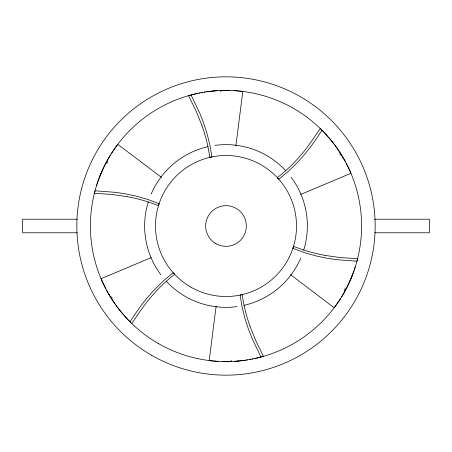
<?xml version="1.0" encoding="UTF-8"?>
<svg xmlns="http://www.w3.org/2000/svg" width="452" height="452" viewBox="0 0 452 452"><rect width="100%" height="100%" fill="white"/><g stroke="black" fill="none" stroke-linecap="round" stroke-linejoin="round"><path stroke-width="0.68" d="M209.197 360.555L216.141 306.128M94.411 193.258L112.113 194.484L127.001 196.597M357.588 258.742L339.887 257.516L324.999 255.403M94.705 192.1L94.88 191.439M357.295 259.9L357.12 260.561M158.443 205.807L159.121 203.666L147.578 199.36L135.719 196.01L125.673 193.897L115.526 192.354L95.056 190.784M293.557 246.193L292.879 248.334L304.422 252.64L316.281 255.99L326.327 258.103L336.474 259.646L356.944 261.216M96.587 185.506L96.818 184.778M355.182 267.222L355.413 266.494M97.056 184.049L97.287 183.331M354.713 268.669L354.944 267.951M97.53 182.614L97.768 181.907M354.232 270.093L354.47 269.386M98.016 181.201L99.519 177.116M353.984 270.799L351.453 277.471M99.35 177.551L100.988 173.472M352.464 274.929L352.65 274.449M99.717 176.602L100.084 175.675M352.283 275.398L351.916 276.325M235.859 145.872L242.82 91.445L239.436 91.067M351.012 278.528L351.373 277.664M100.807 173.896L101.333 172.658M351.193 278.104L350.667 279.342M101.593 172.048L104.474 165.839M350.407 279.952L347.526 286.161M102.028 171.054L102.367 170.302M349.972 280.946L349.633 281.698M104.734 165.319L106.751 161.443M347.266 286.681L345.249 290.557M107 160.991L108.898 157.635M345 291.009L343.102 294.365M109.124 157.245L110.441 155.053M342.876 294.755L341.559 296.947M130.266 322.033L130.023 321.796L133.34 316.603L140.391 306.496L146.719 298.41L153.482 290.687L163.72 280.596L173.218 272.754L174.732 274.409M321.734 129.967L321.977 130.204L318.66 135.397L311.609 145.504L305.281 153.59L298.518 161.313L288.28 171.404L278.782 179.246L277.268 177.591M111.469 153.409L115.622 147.239M340.531 298.591L336.378 304.761M115.865 146.9L116.712 145.73M336.135 305.1L335.288 306.27M116.893 145.482L117.673 144.437M335.107 306.518L334.327 307.563M334.152 307.795L290.466 274.601M117.746 144.341L161.533 177.399M201.965 125.566L196.349 111.616L188.563 95.671M263.437 356.329L255.651 340.384L250.035 326.434M188.399 95.717L189.032 95.536M262.968 356.464L263.601 356.283M189.218 95.485L190.371 95.163M262.781 356.515L261.629 356.837M209.711 157.398L211.903 156.912L209.858 144.764L206.835 132.82L203.637 123.063L199.903 113.503L191.026 94.988L195.609 93.852M242.289 294.602L240.097 295.088L242.142 307.236L245.165 319.18L248.363 328.937L252.097 338.497L260.973 357.012L256.391 358.148M196.36 93.677L197.857 93.355M255.64 358.323L254.143 358.645M199.338 93.05L200.072 92.903M251.928 359.097L252.662 358.95M300.789 194.405L350.938 173.291L350.588 172.472M151.211 257.595L101.062 278.709L101.412 279.528M201.53 92.626L202.253 92.496M249.747 359.504L250.47 359.374M204.389 92.135L205.089 92.022M246.911 359.978L247.611 359.865M206.479 91.812L208.525 91.53M245.521 360.187L243.475 360.47M209.197 91.445L212.457 91.078M242.803 360.555L239.543 360.922M213.095 91.016L217.915 90.643M238.905 360.984L234.085 361.357M213.598 90.971L213.977 90.937M238.023 361.063L238.402 361.029M220.158 90.524L220.853 90.496M231.61 361.481L229.915 361.543M220.7 90.502L229.661 90.451M221.7 90.468L222.085 90.456M230.237 361.532L222.339 361.549M77.219 219.22L22.6 219.22L22.6 232.78L77.219 232.78M374.781 219.22L429.4 219.22L429.4 232.78L374.781 232.78M233.684 90.62L238.588 90.988M218.316 361.38L213.412 361.012M212.564 360.933L209.406 360.583M320.27 128.532C314.422 136.82 308.162 146.821 300.964 154.968A152.703 152.703 0 0 1 277.313 177.647M131.73 323.468C137.577 315.18 143.838 305.179 151.036 297.032A152.703 152.703 0 0 1 174.687 274.353M320.762 129.006L321.129 129.362M321.248 129.487L321.609 129.843M321.977 130.204L324.18 132.47M130.023 321.796L127.82 319.53M324.717 133.041L326.802 135.306M127.283 318.959L125.198 316.694M327.31 135.871L327.807 136.436M124.193 315.564L124.69 316.129M328.79 137.561L333.717 143.634M123.21 314.439L118.283 308.366M334.124 144.171L334.531 144.708M117.469 307.292L117.876 307.829M334.926 145.239L336.073 146.815M117.074 306.761L115.927 305.185M336.446 147.329L336.813 147.844M115.187 304.156L115.554 304.671M337.169 148.352L338.203 149.855M114.831 303.648L113.797 302.145M338.537 150.346L340.977 154.115M113.463 301.653L111.022 297.885M341.26 154.567L342.322 156.307M110.74 297.433L109.678 295.693M342.266 156.217L345.221 161.398M109.734 295.783L109 294.546M342.396 156.437L342.74 157.013M109.26 294.986L109.604 295.563M109.181 294.851L106.779 290.602M346.13 163.104L346.786 164.37M105.87 288.896L105.214 287.63M347.085 164.963L349.571 170.167M104.915 287.037L102.429 281.833M349.735 170.528L350.029 171.189M102.265 281.472L101.971 280.811M350.159 171.489L350.498 172.257M101.841 280.511L101.502 279.743M291.133 177.24A81.36 81.36 0 0 1 303.693 250.159M300.789 258.03A81.36 81.36 0 0 1 243.922 305.36M236.938 306.62A81.36 81.36 0 0 1 166.234 281.206M160.867 274.76A81.36 81.36 0 0 1 148.307 201.841M151.211 193.97A81.36 81.36 0 0 1 208.078 146.64M215.062 145.38A81.36 81.36 0 0 1 285.766 170.794M220.463 91.44A120.752 5.735 -4.3 0 1 220.943 91.44M201.903 125.588A152.703 152.703 0 0 1 209.779 157.386M106.7 163.517A120.752 5.735 -64.3 0 1 107.887 161.454M126.989 196.66A152.703 152.703 0 0 1 158.471 205.739M112.237 298.077A120.752 5.735 55.7 0 1 111.514 296.828M231.537 360.56A120.752 5.735 -4.3 0 1 231.057 360.56M250.097 326.412A152.703 152.703 0 0 1 242.221 294.614M345.3 288.483A120.752 5.735 -64.3 0 1 344.113 290.546M325.011 255.34A152.703 152.703 0 0 1 293.529 246.261M339.763 153.923A120.752 5.735 55.7 0 1 340.486 155.172M158.2 343.435A135.6 135.6 0 0 0 361.6 226A135.6 135.6 0 0 0 158.2 108.565A135.6 135.6 0 0 0 158.2 343.435M151.42 355.176A149.16 149.16 0 0 0 375.16 226A149.16 149.16 0 0 0 151.42 96.824A149.16 149.16 0 0 0 151.42 355.176M190.744 287.065A70.512 70.512 0 0 0 296.512 226A70.512 70.512 0 0 0 190.744 164.935A70.512 70.512 0 0 0 190.744 287.065M215.83 243.617A20.34 20.34 0 0 0 246.34 226A20.34 20.34 0 0 0 215.83 208.383A20.34 20.34 0 0 0 215.83 243.617"/></g></svg>
